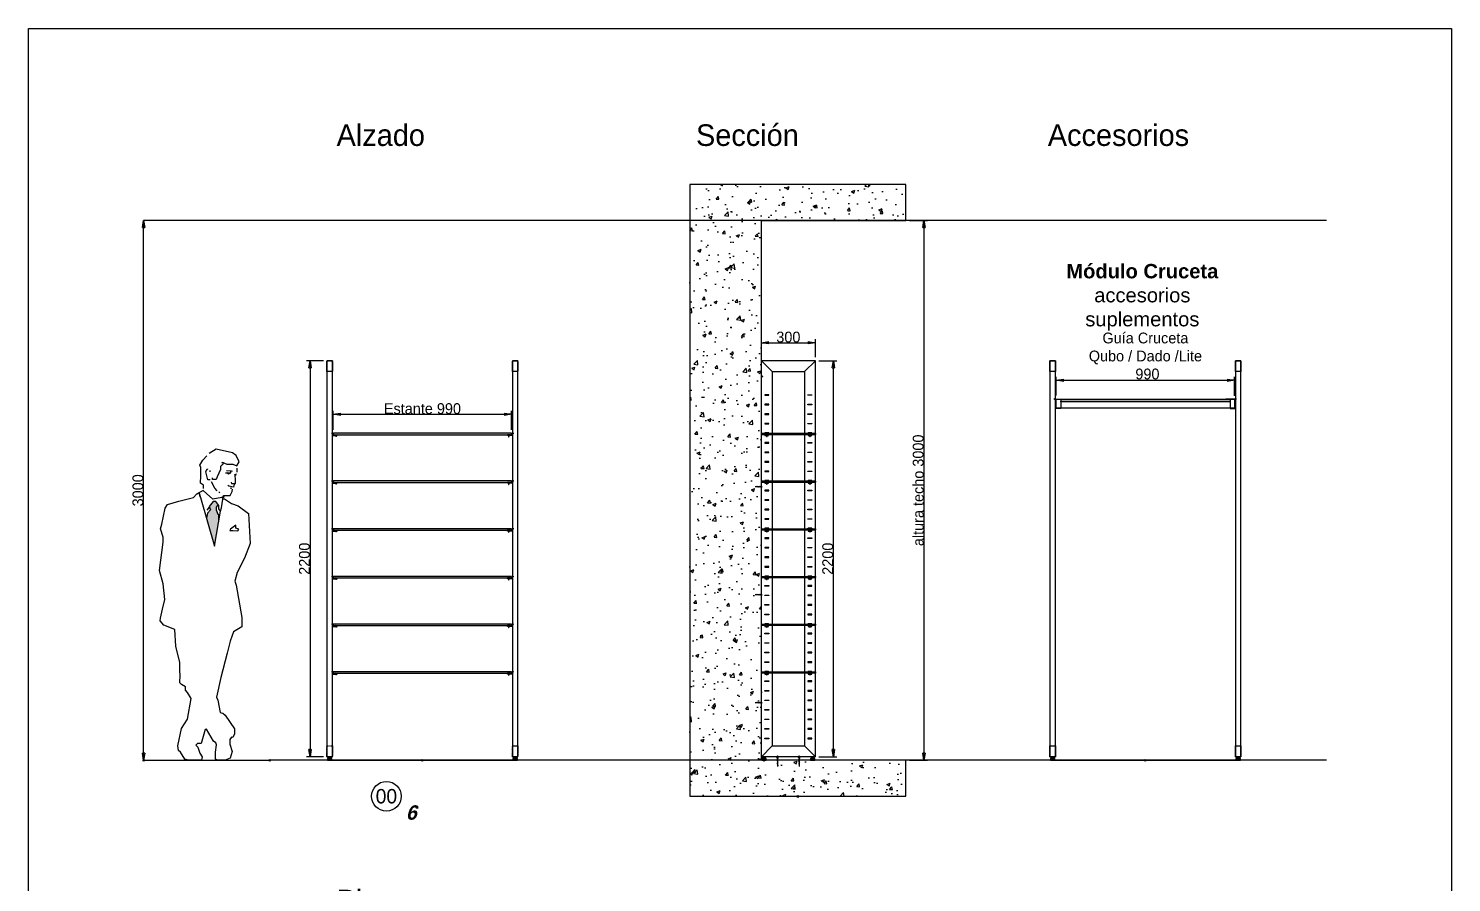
# Paper-space layout 'Jordi B.' of a CAD drawing. Header units: millimetres. Extents: x 23627 to 226976, y -18096 to 223844.
# Drawn here: x 131998 to 139901, y 148231 to 152977 of the extents above; entities that cross this region are included whole.
import ezdxf

# ---------------------------------------------------------------- set-up
doc = ezdxf.new("R2010")
doc.units = ezdxf.units.MM
doc.header["$PDMODE"] = 35
doc.header["$PDSIZE"] = 5
doc.linetypes.add('Discontinua JB', pattern=[0.75, 0.5, -0.25])
doc.layers.add('1001 concep color Blau Fosc', color=7, linetype='Continuous', true_color=0x003e84)
for name, color, linetype in [('Cotas bloques dinámicos PM espacio', 140, 'Continuous'), ('Escaire Unión Peça 2014', 7, 'Continuous'), ('Ferreteria JB', 7, 'Continuous'), ('Linea Capa Color 0000 JB', 7, 'Continuous'), ('Linea Capa Color 0008 Gris JB', 8, 'Continuous'), ('Linea Capa Color 0012 Vermell JB', 12, 'Continuous'), ('Linea Capa Color 0140 Blau Vidre JB', 140, 'Continuous'), ('Linea Capa Color 0202 Lila Parets JB', 202, 'Continuous'), ('Linea Capa Color 0252 Gris Parets JB', 252, 'Continuous'), ('Linea Capa Color 0253 Gris Clar JB', 253, 'Continuous'), ('Linea Capa Color 0255 Blanc JB', 255, 'Continuous')]:
    doc.layers.add(name, color=color, linetype=linetype)
doc.styles.add('Helvetica Light', font='HelveticaNeueLTCom-Th.ttf')
doc.styles.add('Jordi Ava', font='Avant Garde MEdium BT.ttf')
doc.styles.add('Jordi One Stroke', font='One Stronke Script LET Plain.ttf')
doc.styles.add('Stylus BT JB', font='stylu.ttf', dxfattribs={"oblique": 15})
doc.dimstyles.new('Jordi Ava 2015', dxfattribs={"dimtxt": 60, "dimasz": 40, "dimexe": 20, "dimexo": 20, "dimgap": 0.09, "dimtad": 1, "dimdec": 0, "dimzin": 0, "dimdsep": 46, "dimtxsty": 'Jordi Ava', "dimblk": 'CLOSED', "dimcen": 1.5, "dimclrd": 7, "dimclre": 7, "dimclrt": 256, "dimadec": 0, "dimazin": 0, "dimtfac": 0.05, "dimtdec": 0, "dimtofl": 0, "dimtmove": 0, "dimatfit": 3, "dimldrblk": 'CLOSED', "dimfxl": 90, "dimtolj": 1, "dimtzin": 0, "dimlwd": -1, "dimlwe": -1, "dimarcsym": 0})
doc.dimstyles.new('Jordi Ava Parets 2015', dxfattribs={"dimtxt": 60, "dimasz": 40, "dimexe": 20, "dimexo": 20, "dimgap": 0.09, "dimtad": 1, "dimdec": 0, "dimzin": 0, "dimdsep": 46, "dimtxsty": 'Jordi Ava', "dimblk": 'CLOSED', "dimcen": 1.5, "dimclrd": 7, "dimclre": 7, "dimclrt": 256, "dimadec": 0, "dimazin": 0, "dimtfac": 0.05, "dimtdec": 0, "dimtofl": 0, "dimtmove": 0, "dimatfit": 3, "dimldrblk": 'CLOSED', "dimfxl": 90, "dimtolj": 1, "dimtzin": 0, "dimlwd": -1, "dimlwe": -1, "dimarcsym": 0})

# ---------------------------------------------------------------- blocks, each defined once
blk = doc.blocks.new('_Closed')
at = {"color": 0, "linetype": 'ByBlock', "lineweight": -2}
for p, q in [((-1, 0.17), (0, 0)), ((-1, 0.17), (-1, -0.17)), ((0, 0), (-1, -0.17)), ((0, 0), (-1, 0))]:
    blk.add_line(p, q, dxfattribs=at)
blk = doc.blocks.new('*D1669')
at = {"layer": 'Defpoints', "color": 0, "ltscale": 10, "transparency": 16777216}
for p in [(82879.8, 104665.6), (82879.8, 104665.6), (82879.8, 101665.6)]:
    blk.add_point(p, dxfattribs=at)
at = {"layer": 'Linea Capa Color 0202 Lila Parets JB', "color": 7, "ltscale": 10, "transparency": 16777216}
blk.add_line((82879.8, 101705.6), (82879.8, 104625.6), dxfattribs=at)
at = {"layer": 'Linea Capa Color 0202 Lila Parets JB', "color": 7, "ltscale": 10, "transparency": 16777216, "xscale": 40, "yscale": 40, "zscale": 40}
for p, rotation in [((82879.8, 104665.6), 90), ((82879.8, 101665.6), 270)]:
    blk.add_blockref('_Closed', p, dxfattribs=dict(at, rotation=rotation))
at = {"layer": 'Linea Capa Color 0202 Lila Parets JB', "ltscale": 10, "transparency": 16777216, "insert": (82848.5, 103165.6), "char_height": 60, "attachment_point": 5, "rotation": 90, "style": 'Jordi Ava'}
blk.add_mtext('\\A1;3000', dxfattribs=at)
blk = doc.blocks.new('PM202307281029')
at = {"layer": 'Linea Capa Color 0008 Gris JB'}
h = blk.add_hatch(color=256, dxfattribs=at)
h.set_gradient(color1=(0, 127, 255), one_color=1, tint=1, name='INVCYLINDER')
h.paths.add_polyline_path([(349.2, 1345.3), (355.5, 1372.2), (371.4, 1391.2), (363.5, 1410.2), (385.6, 1438.7), (401.5, 1438.7), (413.7, 1421.3), (403.9, 1407), (403.9, 1391.2), (412.6, 1367.4), (418.1, 1360.8), (418.1, 1332.6), (394.4, 1190.3)])
at = {"layer": 'Linea Capa Color 0008 Gris JB', "linetype": 'Continuous'}
for p, q in [((309.6, 1484.7), (311.2, 1487.8)), ((315.9, 1459.3), (309.6, 1484.7)), ((385.6, 1438.7), (363.5, 1410.2)), ((401.5, 1438.7), (385.6, 1438.7)), ((418.1, 1415), (401.5, 1438.7)), ((355.5, 1372.2), (349.2, 1345.3)), ((371.4, 1391.2), (355.5, 1372.2)), ((363.5, 1410.2), (371.4, 1391.2)), ((418.1, 1397.5), (418.1, 1415)), ((426.8, 1384.9), (418.1, 1397.5))]:
    blk.add_line(p, q, dxfattribs=at)
for points in [[(332.6, 1510), (332.6, 1529), (316.7, 1540.1), (317.1, 1581.3), (317.1, 1627.2), (312.8, 1639.9), (328.6, 1666.8), (350.8, 1692.2)], [(445.8, 1652.6), (437.9, 1651), (436.3, 1657.3), (463.3, 1645.4), (496.5, 1645.4), (517.1, 1636.7), (531.4, 1658.9), (513.9, 1693.7), (493.4, 1708), (403.1, 1728.6), (363.5, 1704.8)], [(369.8, 1559.1), (357.1, 1559.1), (346, 1603.5), (352.4, 1619.3), (357.1, 1617.7)], [(369.8, 1603.5), (369.8, 1609.8)], [(441.1, 1649.4), (436.3, 1641.5), (427.6, 1632), (427.6, 1616.1), (409.4, 1574.9), (403.1, 1559.9), (382.5, 1559.9), (382.5, 1570.2)], [(455.3, 1597.1), (483.8, 1597.1), (485.4, 1606.6)], [(493.1, 1605.4), (487.6, 1606.5), (460.1, 1608.2)], [(479.1, 1595.5), (471.2, 1589.2), (461.7, 1597.1)], [(485.8, 1546.2), (487.4, 1537.5), (510.9, 1537.5), (510.8, 1560.7), (509.2, 1581.9)], [(512.4, 1590.8), (510.8, 1582.9), (506, 1587.6), (515.5, 1590.8)], [(519.5, 1600.3), (519.5, 1624)], [(407.8, 1497.3), (395.1, 1511.6), (377.7, 1546.4)], [(439.5, 1456.1), (444.2, 1470.4), (480.7, 1470.4), (491.8, 1492.6), (493.6, 1505.7)], [(503.3, 1535.1), (499.2, 1517.9), (473.1, 1523.2), (467.1, 1527.1)], [(490.2, 1510), (480.7, 1511.6)], [(434.7, 1460.9), (384.1, 1451.4), (349.2, 1481.5), (330.2, 1498.9), (293.8, 1478.3)], [(423.7, 1486.2), (417.3, 1489.4)], [(439.3, 1451), (439.5, 1453), (436.3, 1464.1), (442.1, 1464.1)], [(445.8, 1470.4), (444.2, 1456.1), (441.1, 1457.7)], [(365, 1407), (350.8, 1389.6)], [(413.7, 1421.3), (403.9, 1407), (403.9, 1391.2), (412.6, 1367.4), (420.5, 1357.9), (422.1, 1357.9)], [(418.1, 1332.6), (418.1, 1360.8)], [(426.8, 1384.9), (433.2, 1402.3)]]:
    blk.add_lwpolyline(points, dxfattribs=at)
at = {"layer": 'Linea Capa Color 0008 Gris JB'}
for points in [[(92.6, 775), (94.3, 789), (105.3, 840), (117.9, 893.8), (108.4, 980.9), (87.8, 1053.8), (108.4, 1212.2), (108.4, 1239.1), (94.2, 1286.7), (102.1, 1312), (119.5, 1400.7), (133.8, 1421.3), (195.6, 1440.3), (277.9, 1460.9), (293.8, 1478.3), (311.4, 1488.3), (309.6, 1484.7), (315.9, 1459.3), (394.4, 1190.3), (426.8, 1384.9), (433.2, 1402.3), (439.3, 1451), (449, 1453), (488.6, 1426), (525, 1413.4), (583.6, 1370.6), (591.6, 1204.3), (559.9, 1123.5), (520.3, 1044.3), (506, 995.2), (513.9, 973), (544.8, 794), (544.8, 742.1), (499.7, 713.2), (480.7, 661), (464.8, 596), (428.4, 459.8), (404.6, 350.5), (412.6, 334.7), (425.2, 265), (439.5, 261.8), (452.2, 250.7), (505.2, 174.7), (505.2, 147.8), (496.5, 127.2), (488.6, 128.7), (479.9, 116.1), (479.9, 89.1), (491.8, 49.5), (480.7, 11.5), (453.8, 0), (428.4, 0), (407.7, 0), (399.1, 6.8), (399.9, 44.8), (404.6, 86), (401.5, 97.1), (388.8, 106.6), (349.2, 173.1), (342.9, 171.5), (319.1, 93.1), (300.1, 93.1), (290.6, 84.4), (301.7, 73.3), (312.8, 40), (325.4, 20), (321.5, 0), (293.8, 0), (249.4, 0), (228.8, 6.8), (205.1, 44.8), (194, 54.3), (190.8, 79.6), (211.4, 176.3), (244.7, 228.5), (263.7, 342.6), (244.7, 375.8), (232.8, 390.1), (232.8, 407.5), (211.4, 421.8), (201.9, 431.3), (203.5, 475.6), (201.1, 494.6), (201.1, 543.8), (179.7, 634), (173.4, 727.5), (113.2, 751.3)], [(479.1, 1276.4), (494.9, 1276.4), (523.4, 1275.6), (528.2, 1285.1), (513.2, 1290.1), (513.2, 1305.7), (482.3, 1285.1)]]:
    blk.add_lwpolyline(points, close=True, dxfattribs=at)
at = {"layer": 'Linea Capa Color 0202 Lila Parets JB', "ltscale": 10}
blk.add_line((0, 0), (700, 0), dxfattribs=at)
for p in [(0, 0), (700, 0)]:
    blk.add_point(p, dxfattribs=at)
blk = doc.blocks.new('*D1422')
at = {"layer": 'Cotas bloques dinámicos PM espacio', "color": 7, "ltscale": 10, "transparency": 16777216}
for p, q in [((-35, 2220), (-128.8, 2220)), ((-108.8, 2180), (-108.8, 60)), ((-35, 20), (-128.8, 20))]:
    blk.add_line(p, q, dxfattribs=at)
at = {"layer": 'Defpoints', "color": 0, "ltscale": 10, "transparency": 16777216}
for p in [(-15, 2220), (-108.8, 20), (-15, 20)]:
    blk.add_point(p, dxfattribs=at)
at = {"layer": 'Cotas bloques dinámicos PM espacio', "color": 7, "ltscale": 10, "transparency": 16777216, "xscale": 40, "yscale": 40, "zscale": 40}
for p, rotation in [((-108.8, 2220), 90), ((-108.8, 20), 270)]:
    blk.add_blockref('_Closed', p, dxfattribs=dict(at, rotation=rotation))
at = {"layer": 'Cotas bloques dinámicos PM espacio', "ltscale": 10, "transparency": 16777216, "insert": (-140.1, 1120), "char_height": 60, "attachment_point": 5, "rotation": 90, "style": 'Jordi Ava'}
blk.add_mtext('\\A1;2200', dxfattribs=at)
blk = doc.blocks.new('*D1421')
at = {"layer": 'Cotas bloques dinámicos PM espacio', "color": 7, "ltscale": 10, "transparency": 16777216}
for p, q in [((20, 1836), (20, 1942.5)), ((60, 1922.5), (970, 1922.5)), ((1010, 1836), (1010, 1942.5))]:
    blk.add_line(p, q, dxfattribs=at)
at = {"layer": 'Defpoints', "color": 0, "ltscale": 10, "transparency": 16777216}
for p in [(1010, 1922.5), (20, 1816), (1010, 1816)]:
    blk.add_point(p, dxfattribs=at)
at = {"layer": 'Cotas bloques dinámicos PM espacio', "color": 7, "ltscale": 10, "transparency": 16777216, "xscale": 40, "yscale": 40, "zscale": 40, "rotation": 180}
blk.add_blockref('_Closed', (20, 1922.5), dxfattribs=at)
at = {"layer": 'Cotas bloques dinámicos PM espacio', "color": 7, "ltscale": 10, "transparency": 16777216, "xscale": 40, "yscale": 40, "zscale": 40}
blk.add_blockref('_Closed', (1010, 1922.5), dxfattribs=at)
at = {"layer": 'Cotas bloques dinámicos PM espacio', "ltscale": 10, "transparency": 16777216, "insert": (515, 1953.8), "char_height": 60, "attachment_point": 5, "style": 'Jordi Ava'}
blk.add_mtext('\\A1;Estante 990', dxfattribs=at)
blk = doc.blocks.new('*D1143')
at = {"layer": 'Cotas bloques dinámicos PM espacio', "color": 7, "ltscale": 10, "transparency": 16777216}
for p, q in [((320, 2220), (420, 2220)), ((400, 60), (400, 2180)), ((320, 20), (420, 20))]:
    blk.add_line(p, q, dxfattribs=at)
at = {"layer": 'Defpoints', "color": 0, "ltscale": 10, "transparency": 16777216}
for p in [(300, 2220), (400, 2220), (300, 20)]:
    blk.add_point(p, dxfattribs=at)
at = {"layer": 'Cotas bloques dinámicos PM espacio', "color": 7, "ltscale": 10, "transparency": 16777216, "xscale": 40, "yscale": 40, "zscale": 40}
for p, rotation in [((400, 2220), 90), ((400, 20), 270)]:
    blk.add_blockref('_Closed', p, dxfattribs=dict(at, rotation=rotation))
at = {"layer": 'Cotas bloques dinámicos PM espacio', "ltscale": 10, "transparency": 16777216, "insert": (368.8, 1120), "char_height": 60, "attachment_point": 5, "rotation": 90, "style": 'Jordi Ava'}
blk.add_mtext('\\A1;2200', dxfattribs=at)
blk = doc.blocks.new('*D1144')
at = {"layer": 'Cotas bloques dinámicos PM espacio', "color": 7, "ltscale": 10, "transparency": 16777216}
for p, q in [((0, 2240), (0, 2340)), ((40, 2320), (260, 2320)), ((300, 2240), (300, 2340))]:
    blk.add_line(p, q, dxfattribs=at)
at = {"layer": 'Defpoints', "color": 0, "ltscale": 10, "transparency": 16777216}
for p in [(300, 2320), (0, 2220), (300, 2220)]:
    blk.add_point(p, dxfattribs=at)
at = {"layer": 'Cotas bloques dinámicos PM espacio', "color": 7, "ltscale": 10, "transparency": 16777216, "xscale": 40, "yscale": 40, "zscale": 40, "rotation": 180}
blk.add_blockref('_Closed', (0, 2320), dxfattribs=at)
at = {"layer": 'Cotas bloques dinámicos PM espacio', "color": 7, "ltscale": 10, "transparency": 16777216, "xscale": 40, "yscale": 40, "zscale": 40}
blk.add_blockref('_Closed', (300, 2320), dxfattribs=at)
at = {"layer": 'Cotas bloques dinámicos PM espacio', "ltscale": 10, "transparency": 16777216, "insert": (150, 2351.3), "char_height": 60, "attachment_point": 5, "style": 'Jordi Ava'}
blk.add_mtext('\\A1;300', dxfattribs=at)
blk = doc.blocks.new('PM202307281056')
at = {"layer": 'Linea Capa Color 0140 Blau Vidre JB', "ltscale": 10}
blk.add_lwpolyline([(4.9, 3), (-4.9, 3), (-4.9, 0), (-2.2, 0), (-2.2, -3.3, 1.39975), (2.3, -3.3), (2.3, 0), (4.9, 0)], format="xyb", close=True, dxfattribs=at)
blk.add_arc((0, 5.5), 5.5, 207.04632, 332.95368, dxfattribs=at)
blk = doc.blocks.new('PM202306061353')
at = {"layer": 'Linea Capa Color 0000 JB', "ltscale": 10}
h = blk.add_hatch(color=256, dxfattribs=at)
h.set_gradient(color1=(255, 255, 255), tint=1)
edge = h.paths.add_edge_path()
edge.add_spline(control_points=[(-60, 0), (-62, 1), (-66, 6), (-72, 2), (-76, 0), (-76, 0)], knot_values=[100.098001, 100.098001, 100.098001, 100.098001, 105.422734, 115.863041, 117.141879, 117.141879, 117.141879, 117.141879], degree=3, periodic=0)
edge.add_line((-76, 0), (-60, 0))
edge = h.paths.add_edge_path()
edge.add_spline(control_points=[(-95, 0), (-89, -1), (-82, -2), (-76, 0)], knot_values=[117.141879, 117.141879, 117.141879, 117.141879, 135.869217, 135.869217, 135.869217, 135.869217], degree=3, periodic=0)
edge.add_line((-76, 0), (-95, 0))
edge = h.paths.add_edge_path()
edge.add_spline(control_points=[(-40, 0), (-42, 3), (-45, 8), (-49, 3), (-51, 0)], knot_values=[72.337534, 72.337534, 72.337534, 72.337534, 79.762555, 87.745666, 87.745666, 87.745666, 87.745666], degree=3, periodic=0)
edge.add_line((-51, 0), (-40, 0))
edge = h.paths.add_edge_path()
edge.add_spline(control_points=[(-60, 0), (-59, -2), (-55, -5), (-52, -2), (-51, 0)], knot_values=[87.745666, 87.745666, 87.745666, 87.745666, 94.627488, 100.098001, 100.098001, 100.098001, 100.098001], degree=3, periodic=0)
edge.add_line((-51, 0), (-60, 0))
edge = h.paths.add_edge_path()
edge.add_spline(control_points=[(-40, 0), (-38, -3), (-35, -8), (-32, -3), (-30, 0)], knot_values=[57.422169, 57.422169, 57.422169, 57.422169, 64.863217, 72.337534, 72.337534, 72.337534, 72.337534], degree=3, periodic=0)
edge.add_line((-30, 0), (-40, 0))
edge = h.paths.add_edge_path()
edge.add_spline(control_points=[(-20, 0), (-22, 4), (-25, 11), (-29, 3), (-30, 0)], knot_values=[39.293969, 39.293969, 39.293969, 39.293969, 48.495266, 57.422169, 57.422169, 57.422169, 57.422169], degree=3, periodic=0)
edge.add_line((-30, 0), (-20, 0))
edge = h.paths.add_edge_path()
edge.add_spline(control_points=[(-20, 0), (-18, -4), (-15, -11), (-12, -4), (-10, 0)], knot_values=[21.183209, 21.183209, 21.183209, 21.183209, 30.009668, 39.293969, 39.293969, 39.293969, 39.293969], degree=3, periodic=0)
edge.add_line((-10, 0), (-20, 0))
edge = h.paths.add_edge_path()
edge.add_spline(control_points=[(0, 0), (-2, 5), (-5, 14), (-8, 4), (-10, 0)], knot_values=[0, 0, 0, 0, 10.744427, 21.183209, 21.183209, 21.183209, 21.183209], degree=3, periodic=0)
edge.add_line((-10, 0), (0, 0))
h.paths.add_polyline_path([(0, 10), (0, -10, 0.414214)])
for p, q in [((0, 0), (-95, 0)), ((0, 0), (0, 10)), ((0, 10), (0, -10)), ((0, -10), (0, 0))]:
    blk.add_line(p, q, dxfattribs=at)
blk.add_arc((-10, 0), 14.1, 315, 45, dxfattribs=at)
blk.add_spline([(0, 0), (-5, 9), (-15, -8), (-25, 7), (-35, -6), (-45, 5), (-55, -4), (-65, 3), (-75, 0), (-95, 0)], degree=3, dxfattribs=at)
blk = doc.blocks.new('*D1142')
at = {"layer": 'Cotas bloques dinámicos PM espacio', "color": 7, "ltscale": 10, "transparency": 16777216}
for p, q in [((822.7, 3000), (922.7, 3000)), ((902.7, 2960), (902.7, 40)), ((822.7, 0), (922.7, 0))]:
    blk.add_line(p, q, dxfattribs=at)
at = {"layer": 'Defpoints', "color": 0, "ltscale": 10, "transparency": 16777216}
for p in [(802.7, 3000), (802.7, 0), (902.7, 0)]:
    blk.add_point(p, dxfattribs=at)
at = {"layer": 'Cotas bloques dinámicos PM espacio', "color": 7, "ltscale": 10, "transparency": 16777216, "xscale": 40, "yscale": 40, "zscale": 40}
for p, rotation in [((902.7, 3000), 90), ((902.7, 0), 270)]:
    blk.add_blockref('_Closed', p, dxfattribs=dict(at, rotation=rotation))
at = {"layer": 'Cotas bloques dinámicos PM espacio', "ltscale": 10, "transparency": 16777216, "insert": (871.4, 1500), "char_height": 60, "attachment_point": 5, "rotation": 90, "style": 'Jordi Ava'}
blk.add_mtext('\\A1;altura techo 3000', dxfattribs=at)
blk = doc.blocks.new('PM202308091507')
at = {"layer": 'Linea Capa Color 0202 Lila Parets JB', "ltscale": 50}
blk.add_line((-515, 0), (515, 0), dxfattribs=at)
at = {"layer": 'Linea Capa Color 0253 Gris Clar JB', "ltscale": 50}
for p, q in [((-515, 10), (-515, 15)), ((515, 10), (515, 15))]:
    blk.add_line(p, q, dxfattribs=at)
for points in [[(-500, 2160), (-530, 2160), (-530, 2220), (-500, 2220)], [(-530, 20), (-500, 20), (-500, 2220), (-530, 2220)], [(530, 2160), (500, 2160), (500, 2220), (530, 2220)], [(500, 20), (530, 20), (530, 2220), (500, 2220)], [(-500, 20), (-530, 20), (-530, 80), (-500, 80)], [(530, 20), (500, 20), (500, 80), (530, 80)], [(-527.5, 0), (-502.5, 0), (-502.5, 10), (-527.5, 10)], [(-523.5, 10), (-506.5, 10), (-506.5, 15), (-523.5, 15)], [(-520, 15), (-510, 15), (-510, 20), (-520, 20)], [(502.5, 0), (527.5, 0), (527.5, 10), (502.5, 10)], [(506.5, 10), (523.5, 10), (523.5, 15), (506.5, 15)], [(510, 15), (520, 15), (520, 20), (510, 20)]]:
    blk.add_lwpolyline(points, close=True, dxfattribs=at)
at = {"layer": '1001 concep color Blau Fosc', "insert": (-17, 2572.5), "char_height": 80, "width": 990, "attachment_point": 5, "style": 'Helvetica Light'}
blk.add_mtext('{\\fHelveticaNeueLT Com 35 Th|b1|i0|c0|p34;Módulo Cruceta}\\Paccesorios suplementos', dxfattribs=at)
blk = doc.blocks.new('*D1333')
at = {"layer": 'Cotas bloques dinámicos PM espacio', "color": 7, "ltscale": 10, "transparency": 16777216}
for p, q in [((5, 72), (5, 176.5)), ((995, 70), (995, 176.5)), ((45, 156.5), (955, 156.5))]:
    blk.add_line(p, q, dxfattribs=at)
at = {"layer": 'Defpoints', "color": 0, "ltscale": 10, "transparency": 16777216}
for p in [(995, 156.5), (5, 52), (995, 50)]:
    blk.add_point(p, dxfattribs=at)
at = {"layer": 'Cotas bloques dinámicos PM espacio', "color": 7, "ltscale": 10, "transparency": 16777216, "xscale": 40, "yscale": 40, "zscale": 40, "rotation": 180}
blk.add_blockref('_Closed', (5, 156.5), dxfattribs=at)
at = {"layer": 'Cotas bloques dinámicos PM espacio', "color": 7, "ltscale": 10, "transparency": 16777216, "xscale": 40, "yscale": 40, "zscale": 40}
blk.add_blockref('_Closed', (995, 156.5), dxfattribs=at)
at = {"layer": 'Cotas bloques dinámicos PM espacio', "ltscale": 10, "transparency": 16777216, "insert": (500, 291.2), "char_height": 60, "attachment_point": 5, "style": 'Jordi Ava'}
blk.add_mtext('\\A1;Guía Cruceta\\PQubo / Dado /Lite\\P 990', dxfattribs=at)
blk = doc.blocks.new('PM202309291349')
at = {"layer": 'Linea Capa Color 0012 Vermell JB', "ltscale": 50}
for p in [(2187.8, -4066.4), (6202.8, -4066.4), (4272.8, -4266.4), (2187.8, -5066.4)]:
    blk.add_point(p, dxfattribs=at)
at = {"layer": 'Linea Capa Color 0202 Lila Parets JB', "ltscale": 10}
for p, q in [((7207.8, -1066.4), (639.3, -1066.4)), ((7207.8, -4066.4), (1339.3, -4066.4)), ((7207.8, -5066.4), (639.3, -5066.4))]:
    blk.add_line(p, q, dxfattribs=at)
blk.add_lwpolyline([(0, 0), (7902.9, 0), (7902.9, -7171.6), (0, -7171.6)], close=True, dxfattribs=at)
at = {"ltscale": 10}
blk.add_blockref('PM202307281029', (639.3, -4066.4), dxfattribs=at)
at = {"layer": '1001 concep color Blau Fosc', "ltscale": 10, "char_height": 120, "width": 2264.786, "attachment_point": 1, "style": 'Jordi Ava'}
for s, insert in [('Alzado', (1711.2, -532.9)), ('Sección', (3707.1, -532.9)), ('Accesorios', (5660.9, -532.9)), ('Planta', (1711.2, -4785.9))]:
    blk.add_mtext(s, dxfattribs=dict(at, insert=insert))
at = {"layer": 'Linea Capa Color 0202 Lila Parets JB', "ltscale": 10}
dim = blk.add_linear_dim(base=(639.3, -1066.4), p1=(639.3, -4066.4), p2=(639.3, -1066.4), angle=90, dimstyle='Jordi Ava Parets 2015', dxfattribs=at)
dim.commit()
dim.dimension.update_dxf_attribs({"geometry": '*D1669', "text_midpoint": (608, -2566.4), "insert": (-82240.5, -105732)})
blk = doc.blocks.new('*U1420')
at = {"layer": 'Linea Capa Color 0140 Blau Vidre JB', "ltscale": 10}
h = blk.add_hatch(color=256, dxfattribs=at)
h.dxf.hatch_style = 1
h.set_gradient(color1=(0, 191, 255), one_color=1, tint=1, name='SPHERICAL')
h.paths.add_polyline_path([(21, 1809), (1009, 1809), (1010, 1810), (1010, 1816), (1009, 1817), (21, 1817), (20, 1816), (20, 1810)])
h = blk.add_hatch(color=256, dxfattribs=at)
h.dxf.hatch_style = 1
h.set_gradient(color1=(0, 191, 255), one_color=1, tint=1, name='SPHERICAL')
h.paths.add_polyline_path([(21, 1544), (1009, 1544), (1010, 1545), (1010, 1551), (1009, 1552), (21, 1552), (20, 1551), (20, 1545)])
h = blk.add_hatch(color=256, dxfattribs=at)
h.dxf.hatch_style = 1
h.set_gradient(color1=(0, 191, 255), one_color=1, tint=1, name='SPHERICAL')
h.paths.add_polyline_path([(21, 1279), (1009, 1279), (1010, 1280), (1010, 1286), (1009, 1287), (21, 1287), (20, 1286), (20, 1280)])
h = blk.add_hatch(color=256, dxfattribs=at)
h.dxf.hatch_style = 1
h.set_gradient(color1=(0, 191, 255), one_color=1, tint=1, name='SPHERICAL')
h.paths.add_polyline_path([(21, 1014), (1009, 1014), (1010, 1015), (1010, 1021), (1009, 1022), (21, 1022), (20, 1021), (20, 1015)])
h = blk.add_hatch(color=256, dxfattribs=at)
h.dxf.hatch_style = 1
h.set_gradient(color1=(0, 191, 255), one_color=1, tint=1, name='SPHERICAL')
h.paths.add_polyline_path([(21, 749), (1009, 749), (1010, 750), (1010, 756), (1009, 757), (21, 757), (20, 756), (20, 750)])
h = blk.add_hatch(color=256, dxfattribs=at)
h.dxf.hatch_style = 1
h.set_gradient(color1=(0, 191, 255), one_color=1, tint=1, name='SPHERICAL')
h.paths.add_polyline_path([(21, 484.3), (1009, 484.3), (1010, 485.3), (1010, 491.3), (1009, 492.3), (21, 492.3), (20, 491.3), (20, 485.3)])
at = {"layer": 'Cotas bloques dinámicos PM espacio', "ltscale": 10}
blk.add_circle((315, -200), 82.4, dxfattribs=at)
at = {"layer": 'Linea Capa Color 0000 JB', "ltscale": 50}
for p, q in [((0, 10), (0, 15)), ((1030, 10), (1030, 15))]:
    blk.add_line(p, q, dxfattribs=at)
at = {"layer": 'Linea Capa Color 0000 JB', "linetype": 'Discontinua JB', "ltscale": 10}
for points in [[(15, 2160), (-15, 2160), (-15, 2220), (15, 2220)], [(1045, 2160), (1015, 2160), (1015, 2220), (1045, 2220)], [(15, 20), (-15, 20), (-15, 80), (15, 80)], [(1045, 20), (1015, 20), (1015, 80), (1045, 80)]]:
    blk.add_lwpolyline(points, close=True, dxfattribs=at)
at = {"layer": 'Linea Capa Color 0000 JB', "ltscale": 10}
for points in [[(-15, 20), (15, 20), (15, 2220), (-15, 2220)], [(1015, 20), (1045, 20), (1045, 2220), (1015, 2220)], [(42, 1806), (17, 1806), (17, 1816), (13, 1816), (13, 1819), (11, 1819), (11, 1814), (15, 1814), (15, 1804), (42, 1804)], [(988, 1806), (1013, 1806), (1013, 1816), (1017, 1816), (1017, 1819), (1019, 1819), (1019, 1814), (1015, 1814), (1015, 1804), (988, 1804)], [(42, 1541), (17, 1541), (17, 1551), (13, 1551), (13, 1554), (11, 1554), (11, 1549), (15, 1549), (15, 1539), (42, 1539)], [(988, 1541), (1013, 1541), (1013, 1551), (1017, 1551), (1017, 1554), (1019, 1554), (1019, 1549), (1015, 1549), (1015, 1539), (988, 1539)], [(42, 1276), (17, 1276), (17, 1286), (13, 1286), (13, 1289), (11, 1289), (11, 1284), (15, 1284), (15, 1274), (42, 1274)], [(988, 1276), (1013, 1276), (1013, 1286), (1017, 1286), (1017, 1289), (1019, 1289), (1019, 1284), (1015, 1284), (1015, 1274), (988, 1274)], [(42, 1011), (17, 1011), (17, 1021), (13, 1021), (13, 1024), (11, 1024), (11, 1019), (15, 1019), (15, 1009), (42, 1009)], [(988, 1011), (1013, 1011), (1013, 1021), (1017, 1021), (1017, 1024), (1019, 1024), (1019, 1019), (1015, 1019), (1015, 1009), (988, 1009)], [(42, 746), (17, 746), (17, 756), (13, 756), (13, 759), (11, 759), (11, 754), (15, 754), (15, 744), (42, 744)], [(988, 746), (1013, 746), (1013, 756), (1017, 756), (1017, 759), (1019, 759), (1019, 754), (1015, 754), (1015, 744), (988, 744)], [(42, 481.3), (17, 481.3), (17, 491.3), (13, 491.3), (13, 494.3), (11, 494.3), (11, 489.3), (15, 489.3), (15, 479.3), (42, 479.3)], [(988, 481.3), (1013, 481.3), (1013, 491.3), (1017, 491.3), (1017, 494.3), (1019, 494.3), (1019, 489.3), (1015, 489.3), (1015, 479.3), (988, 479.3)]]:
    blk.add_lwpolyline(points, close=True, dxfattribs=at)
at = {"layer": 'Linea Capa Color 0000 JB', "ltscale": 50}
for points in [[(-12.5, 0), (12.5, 0), (12.5, 10), (-12.5, 10)], [(-8.5, 10), (8.5, 10), (8.5, 15), (-8.5, 15)], [(-5, 15), (5, 15), (5, 20), (-5, 20)], [(1017.5, 0), (1042.5, 0), (1042.5, 10), (1017.5, 10)], [(1021.5, 10), (1038.5, 10), (1038.5, 15), (1021.5, 15)], [(1025, 15), (1035, 15), (1035, 20), (1025, 20)]]:
    blk.add_lwpolyline(points, close=True, dxfattribs=at)
at = {"layer": 'Linea Capa Color 0140 Blau Vidre JB', "ltscale": 10}
for points in [[(21, 1809), (1009, 1809), (1010, 1810), (1010, 1816), (1009, 1817), (21, 1817), (20, 1816), (20, 1810)], [(28.5, 1809), (43.5, 1809), (38.8, 1806), (38, 1806), (38, 1802), (36.5, 1798), (35.5, 1798), (34, 1802), (34, 1806), (33.3, 1806)], [(1001.6, 1809), (986.6, 1809), (991.3, 1806), (992.1, 1806), (992.1, 1802), (993.6, 1798), (994.6, 1798), (996.1, 1802), (996.1, 1806), (996.8, 1806)], [(21, 1544), (1009, 1544), (1010, 1545), (1010, 1551), (1009, 1552), (21, 1552), (20, 1551), (20, 1545)], [(28.5, 1544), (43.5, 1544), (38.8, 1541), (38, 1541), (38, 1537), (36.5, 1533), (35.5, 1533), (34, 1537), (34, 1541), (33.3, 1541)], [(1001.6, 1544), (986.6, 1544), (991.3, 1541), (992.1, 1541), (992.1, 1537), (993.6, 1533), (994.6, 1533), (996.1, 1537), (996.1, 1541), (996.8, 1541)], [(21, 1279), (1009, 1279), (1010, 1280), (1010, 1286), (1009, 1287), (21, 1287), (20, 1286), (20, 1280)], [(28.5, 1279), (43.5, 1279), (38.8, 1276), (38, 1276), (38, 1272), (36.5, 1268), (35.5, 1268), (34, 1272), (34, 1276), (33.3, 1276)], [(1001.6, 1279), (986.6, 1279), (991.3, 1276), (992.1, 1276), (992.1, 1272), (993.6, 1268), (994.6, 1268), (996.1, 1272), (996.1, 1276), (996.8, 1276)], [(21, 1014), (1009, 1014), (1010, 1015), (1010, 1021), (1009, 1022), (21, 1022), (20, 1021), (20, 1015)], [(28.5, 1014), (43.5, 1014), (38.8, 1011), (38, 1011), (38, 1007), (36.5, 1003), (35.5, 1003), (34, 1007), (34, 1011), (33.3, 1011)], [(1001.6, 1014), (986.6, 1014), (991.3, 1011), (992.1, 1011), (992.1, 1007), (993.6, 1003), (994.6, 1003), (996.1, 1007), (996.1, 1011), (996.8, 1011)], [(21, 749), (1009, 749), (1010, 750), (1010, 756), (1009, 757), (21, 757), (20, 756), (20, 750)], [(28.5, 749), (43.5, 749), (38.8, 746), (38, 746), (38, 742), (36.5, 738), (35.5, 738), (34, 742), (34, 746), (33.3, 746)], [(1001.6, 749), (986.6, 749), (991.3, 746), (992.1, 746), (992.1, 742), (993.6, 738), (994.6, 738), (996.1, 742), (996.1, 746), (996.8, 746)], [(21, 484.3), (1009, 484.3), (1010, 485.3), (1010, 491.3), (1009, 492.3), (21, 492.3), (20, 491.3), (20, 485.3)], [(28.5, 484.3), (43.5, 484.3), (38.8, 481.3), (38, 481.3), (38, 477.3), (36.5, 473.3), (35.5, 473.3), (34, 477.3), (34, 481.3), (33.3, 481.3)], [(1001.6, 484.3), (986.6, 484.3), (991.3, 481.3), (992.1, 481.3), (992.1, 477.3), (993.6, 473.3), (994.6, 473.3), (996.1, 477.3), (996.1, 481.3), (996.8, 481.3)]]:
    blk.add_lwpolyline(points, close=True, dxfattribs=at)
at = {"layer": 'Linea Capa Color 0202 Lila Parets JB', "ltscale": 50}
blk.add_line((0, 0), (1030, 0), dxfattribs=at)
at = {"layer": 'Cotas bloques dinámicos PM espacio', "ltscale": 10, "insert": (423.1, -250), "char_height": 80, "width": 102.993, "attachment_point": 1, "style": 'Stylus BT JB'}
blk.add_mtext('{\\fStylus BT|b1|i0|c0|p34;\\C140;6}', dxfattribs=at)
at = {"layer": 'Cotas bloques dinámicos PM espacio', "ltscale": 10}
dim = blk.add_linear_dim(base=(-108.8, 20), p1=(-15, 2220), p2=(-15, 20), angle=90, dimstyle='Jordi Ava 2015', dxfattribs=at)
dim.commit()
dim.dimension.update_dxf_attribs({"geometry": '*D1422', "text_midpoint": (-140.1, 1120)})
dim = blk.add_linear_dim(base=(1010, 1922.5), p1=(20, 1816), p2=(1010, 1816), text='Estante <>', dimstyle='Jordi Ava 2015', dxfattribs=at)
dim.commit()
dim.dimension.update_dxf_attribs({"geometry": '*D1421', "text_midpoint": (515, 1953.8)})
blk = doc.blocks.new('PM202310051123')
at = {"layer": 'Linea Capa Color 0000 JB'}
blk.add_blockref('*U1420', (0, 0), dxfattribs=at)
blk = doc.blocks.new('*U2473')
at = {"layer": 'Linea Capa Color 0000 JB'}
blk.add_blockref('PM202310051123', (0, 0), dxfattribs=at)
blk = doc.blocks.new('*U1141')
at = {"layer": 'Linea Capa Color 0000 JB', "ltscale": 50}
h = blk.add_hatch(color=256, dxfattribs=at)
h.dxf.hatch_style = 1
h.set_gradient(color1=(0, 191, 255), one_color=1, tint=1, name='SPHERICAL')
h.paths.add_polyline_path([(1, 1809), (0, 1810), (0, 1816), (1, 1817), (299, 1817), (300, 1816), (300, 1810), (299, 1809)])
h = blk.add_hatch(color=256, dxfattribs=at)
h.dxf.hatch_style = 1
h.set_gradient(color1=(0, 191, 255), one_color=1, tint=1, name='SPHERICAL')
h.paths.add_polyline_path([(1, 1544), (0, 1545), (0, 1551), (1, 1552), (299, 1552), (300, 1551), (300, 1545), (299, 1544)])
h = blk.add_hatch(color=256, dxfattribs=at)
h.dxf.hatch_style = 1
h.set_gradient(color1=(0, 191, 255), one_color=1, tint=1, name='SPHERICAL')
h.paths.add_polyline_path([(1, 1279), (0, 1280), (0, 1286), (1, 1287), (299, 1287), (300, 1286), (300, 1280), (299, 1279)])
h = blk.add_hatch(color=256, dxfattribs=at)
h.dxf.hatch_style = 1
h.set_gradient(color1=(0, 191, 255), one_color=1, tint=1, name='SPHERICAL')
h.paths.add_polyline_path([(1, 1014), (0, 1015), (0, 1021), (1, 1022), (299, 1022), (300, 1021), (300, 1015), (299, 1014)])
h = blk.add_hatch(color=256, dxfattribs=at)
h.dxf.hatch_style = 1
h.set_gradient(color1=(0, 191, 255), one_color=1, tint=1, name='SPHERICAL')
h.paths.add_polyline_path([(1, 749), (0, 750), (0, 756), (1, 757), (299, 757), (300, 756), (300, 750), (299, 749)])
h = blk.add_hatch(color=256, dxfattribs=at)
h.dxf.hatch_style = 1
h.set_gradient(color1=(0, 191, 255), one_color=1, tint=1, name='SPHERICAL')
h.paths.add_polyline_path([(1, 484), (0, 485), (0, 491), (1, 492), (299, 492), (300, 491), (300, 485), (299, 484)])
at = {"layer": 'Linea Capa Color 0252 Gris Parets JB', "ltscale": 10}
h = blk.add_hatch(dxfattribs=at)
h.set_pattern_fill('AR-CONC', color=256, style=0)
h.set_pattern_definition([(50, (-129811.65, -106504.04), (182.18467, -15.93909), [19.05, -209.55]), (355, (-129811.65, -106504.04), (-35.24342, 191.05685), [15.24, -167.64058]), (100.45144, (-129796.47, -106505.37), (146.94125, 175.11775), [16.19, -178.09024]), (46.1842, (-129811.65, -106453.24), (271.07904, -42.04233), [28.575, -314.325]), (96.63556, (-129789.06, -106456.74), (237.40413, 247.42612), [24.28502, -267.1356]), (351.18415, (-129811.65, -106453.24), (237.40413, 247.42612), [22.85997, -251.45973]), (21, (-129786.25, -106465.94), (151.61439, -102.2652), [19.05, -209.55]), (326, (-129786.25, -106465.94), (61.80203, 184.18797), [15.24, -167.64]), (71.45144, (-129773.62, -106474.46), (213.41642, 81.92277), [16.19, -178.08994]), (37.5, (-129811.654, -106504.04), (3.088603, 84.55504), [0, -165.608, 0, -170.18, 0, -168.275]), (7.5, (-129811.65, -106504.04), (66.819663, 100.180575), [0, -97.028, 0, -161.798, 0, -64.135]), (327.5, (-129868.296, -106504.04), (135.590595, -5.728744), [0, -63.5, 0, -198.12, 0, -262.89]), (317.5, (-129893.7, -106504.04), (148.12918, 25.42649), [0, -82.55, 0, -131.572, 0, -186.69])])
h.paths.add_polyline_path([(802.7, 3200), (-397.3, 3200), (-397.3, -200), (802.7, -200), (802.7, 0), (0, 0), (0, 3000), (802.7, 3000)])
at = {"ltscale": 50}
for points in [[(20, 1804), (40, 1804), (40, 1806), (20, 1806)], [(260, 1804), (280, 1804), (280, 1806), (260, 1806)], [(20, 1539), (40, 1539), (40, 1541), (20, 1541)], [(260, 1539), (280, 1539), (280, 1541), (260, 1541)], [(20, 1274), (40, 1274), (40, 1276), (20, 1276)], [(260, 1274), (280, 1274), (280, 1276), (260, 1276)], [(20, 1009), (40, 1009), (40, 1011), (20, 1011)], [(260, 1009), (280, 1009), (280, 1011), (260, 1011)], [(20, 744), (40, 744), (40, 746), (20, 746)], [(260, 744), (280, 744), (280, 746), (260, 746)], [(20, 479), (40, 479), (40, 481), (20, 481)], [(260, 479), (280, 479), (280, 481), (260, 481)]]:
    blk.add_lwpolyline(points, close=True, dxfattribs=at)
at = {"layer": 'Escaire Unión Peça 2014', "ltscale": 10}
blk.add_circle((5, 2133.1), 3, dxfattribs=at)
at = {"layer": 'Linea Capa Color 0000 JB', "ltscale": 50}
for p, q in [((15, 10), (15, 15)), ((285, 10), (285, 15))]:
    blk.add_line(p, q, dxfattribs=at)
at = {"layer": 'Linea Capa Color 0000 JB', "ltscale": 10}
for p, q in [((90, 20), (84.3, 20)), ((84.3, 20), (95.7, 20)), ((95.7, 20), (90, 20)), ((90, 20), (90, -33.7)), ((210, 20), (204.3, 20)), ((204.3, 20), (215.7, 20)), ((215.7, 20), (210, 20)), ((210, 20), (210, -33.7))]:
    blk.add_line(p, q, dxfattribs=at)
for points in [[(0, 20), (0, 2220), (60, 2160), (60, 80)], [(240, 2160), (300, 2220), (0, 2220), (60, 2160)], [(300, 20), (300, 2220), (240, 2160), (240, 80)], [(19, 2028), (41, 2028), (41, 2031), (19, 2031)], [(19, 1975), (41, 1975), (41, 1978), (19, 1978)], [(281, 2028), (259, 2028), (259, 2031), (281, 2031)], [(281, 1975), (259, 1975), (259, 1978), (281, 1978)], [(19, 1922), (41, 1922), (41, 1925), (19, 1925)], [(281, 1922), (259, 1922), (259, 1925), (281, 1925)], [(19, 1869), (41, 1869), (41, 1872), (19, 1872)], [(19, 1816), (41, 1816), (41, 1819), (19, 1819)], [(281, 1869), (259, 1869), (259, 1872), (281, 1872)], [(281, 1816), (259, 1816), (259, 1819), (281, 1819)], [(19, 1763), (41, 1763), (41, 1766), (19, 1766)], [(281, 1763), (259, 1763), (259, 1766), (281, 1766)], [(19, 1710), (41, 1710), (41, 1713), (19, 1713)], [(19, 1657), (41, 1657), (41, 1660), (19, 1660)], [(281, 1710), (259, 1710), (259, 1713), (281, 1713)], [(281, 1657), (259, 1657), (259, 1660), (281, 1660)], [(19, 1604), (41, 1604), (41, 1607), (19, 1607)], [(281, 1604), (259, 1604), (259, 1607), (281, 1607)], [(19, 1551), (41, 1551), (41, 1554), (19, 1554)], [(281, 1551), (259, 1551), (259, 1554), (281, 1554)], [(19, 1498), (41, 1498), (41, 1501), (19, 1501)], [(19, 1445), (41, 1445), (41, 1448), (19, 1448)], [(281, 1498), (259, 1498), (259, 1501), (281, 1501)], [(281, 1445), (259, 1445), (259, 1448), (281, 1448)], [(19, 1392), (41, 1392), (41, 1395), (19, 1395)], [(281, 1392), (259, 1392), (259, 1395), (281, 1395)], [(19, 1339), (41, 1339), (41, 1342), (19, 1342)], [(19, 1286), (41, 1286), (41, 1289), (19, 1289)], [(281, 1339), (259, 1339), (259, 1342), (281, 1342)], [(281, 1286), (259, 1286), (259, 1289), (281, 1289)], [(19, 1233), (41, 1233), (41, 1236), (19, 1236)], [(281, 1233), (259, 1233), (259, 1236), (281, 1236)], [(19, 1180), (41, 1180), (41, 1183), (19, 1183)], [(19, 1127), (41, 1127), (41, 1130), (19, 1130)], [(281, 1180), (259, 1180), (259, 1183), (281, 1183)], [(281, 1127), (259, 1127), (259, 1130), (281, 1130)], [(19, 1074), (41, 1074), (41, 1077), (19, 1077)], [(281, 1074), (259, 1074), (259, 1077), (281, 1077)], [(19, 1024), (41, 1024), (41, 1021), (19, 1021)], [(19, 971), (41, 971), (41, 968), (19, 968)], [(281, 1024), (259, 1024), (259, 1021), (281, 1021)], [(281, 971), (259, 971), (259, 968), (281, 968)], [(19, 918), (41, 918), (41, 915), (19, 915)], [(281, 918), (259, 918), (259, 915), (281, 915)], [(19, 865), (41, 865), (41, 862), (19, 862)], [(19, 812), (41, 812), (41, 809), (19, 809)], [(281, 865), (259, 865), (259, 862), (281, 862)], [(281, 812), (259, 812), (259, 809), (281, 809)], [(19, 759), (41, 759), (41, 756), (19, 756)], [(281, 759), (259, 759), (259, 756), (281, 756)], [(19, 706), (41, 706), (41, 703), (19, 703)], [(19, 653), (41, 653), (41, 650), (19, 650)], [(281, 706), (259, 706), (259, 703), (281, 703)], [(281, 653), (259, 653), (259, 650), (281, 650)], [(19, 600), (41, 600), (41, 597), (19, 597)], [(281, 600), (259, 600), (259, 597), (281, 597)], [(19, 547), (41, 547), (41, 544), (19, 544)], [(19, 494), (41, 494), (41, 491), (19, 491)], [(281, 547), (259, 547), (259, 544), (281, 544)], [(281, 494), (259, 494), (259, 491), (281, 491)], [(19, 441), (41, 441), (41, 438), (19, 438)], [(281, 441), (259, 441), (259, 438), (281, 438)], [(19, 388), (41, 388), (41, 385), (19, 385)], [(19, 335), (41, 335), (41, 332), (19, 332)], [(281, 388), (259, 388), (259, 385), (281, 385)], [(281, 335), (259, 335), (259, 332), (281, 332)], [(19, 282), (41, 282), (41, 279), (19, 279)], [(281, 282), (259, 282), (259, 279), (281, 279)], [(19, 229), (41, 229), (41, 226), (19, 226)], [(19, 176), (41, 176), (41, 173), (19, 173)], [(281, 229), (259, 229), (259, 226), (281, 226)], [(281, 176), (259, 176), (259, 173), (281, 173)], [(240, 80), (300, 20), (0, 20), (60, 80)], [(19, 123), (41, 123), (41, 120), (19, 120)], [(281, 123), (259, 123), (259, 120), (281, 120)]]:
    blk.add_lwpolyline(points, close=True, dxfattribs=at)
at = {"layer": 'Linea Capa Color 0000 JB', "ltscale": 50}
for points in [[(20, 1804), (40, 1804), (40, 1819), (20, 1819)], [(260, 1804), (280, 1804), (280, 1819), (260, 1819)], [(20, 1806), (40, 1806), (40, 1816), (20, 1816)], [(260, 1806), (280, 1806), (280, 1816), (260, 1816)], [(20, 1539), (40, 1539), (40, 1554), (20, 1554)], [(20, 1541), (40, 1541), (40, 1551), (20, 1551)], [(260, 1539), (280, 1539), (280, 1554), (260, 1554)], [(260, 1541), (280, 1541), (280, 1551), (260, 1551)], [(20, 1274), (40, 1274), (40, 1289), (20, 1289)], [(20, 1276), (40, 1276), (40, 1286), (20, 1286)], [(260, 1274), (280, 1274), (280, 1289), (260, 1289)], [(260, 1276), (280, 1276), (280, 1286), (260, 1286)], [(20, 1009), (40, 1009), (40, 1024), (20, 1024)], [(20, 1011), (40, 1011), (40, 1021), (20, 1021)], [(260, 1009), (280, 1009), (280, 1024), (260, 1024)], [(260, 1011), (280, 1011), (280, 1021), (260, 1021)], [(20, 744), (40, 744), (40, 759), (20, 759)], [(20, 746), (40, 746), (40, 756), (20, 756)], [(260, 744), (280, 744), (280, 759), (260, 759)], [(260, 746), (280, 746), (280, 756), (260, 756)], [(20, 479), (40, 479), (40, 494), (20, 494)], [(20, 481), (40, 481), (40, 491), (20, 491)], [(260, 479), (280, 479), (280, 494), (260, 494)], [(260, 481), (280, 481), (280, 491), (260, 491)], [(2.5, 0), (27.5, 0), (27.5, 10), (2.5, 10)], [(6.5, 10), (23.5, 10), (23.5, 15), (6.5, 15)], [(10, 15), (20, 15), (20, 20), (10, 20)], [(272.5, 0), (297.5, 0), (297.5, 10), (272.5, 10)], [(276.5, 10), (293.5, 10), (293.5, 15), (276.5, 15)], [(280, 15), (290, 15), (290, 20), (280, 20)]]:
    blk.add_lwpolyline(points, close=True, dxfattribs=at)
at = {"layer": 'Linea Capa Color 0000 JB', "ltscale": 10}
for centre in [(90, 14.3), (210, 14.3)]:
    blk.add_arc(centre, 8, 45, 135, dxfattribs=at)
for points in [[(90, 20), (84.6, 17.2), (94.2, 11.5), (85.8, 5.8), (93.1, 0.2), (86.9, -5.5), (92, -11.1), (88, -16.8), (89.7, -22.4), (90, -33.7)], [(210, 20), (204.6, 17.2), (214.2, 11.5), (205.8, 5.8), (213.1, 0.2), (206.9, -5.5), (212, -11.1), (208, -16.8), (209.7, -22.4), (210, -33.7)]]:
    blk.add_spline(points, degree=3, dxfattribs=at)
at = {"layer": 'Linea Capa Color 0000 JB', "ltscale": 50}
blk.add_point((15, 0), dxfattribs=at)
at = {"layer": 'Linea Capa Color 0140 Blau Vidre JB', "lineweight": -3}
for points in [[(1, 1809), (0, 1810), (0, 1816), (1, 1817), (299, 1817), (300, 1816), (300, 1810), (299, 1809)], [(1, 1544), (0, 1545), (0, 1551), (1, 1552), (299, 1552), (300, 1551), (300, 1545), (299, 1544)], [(1, 1279), (0, 1280), (0, 1286), (1, 1287), (299, 1287), (300, 1286), (300, 1280), (299, 1279)], [(1, 1014), (0, 1015), (0, 1021), (1, 1022), (299, 1022), (300, 1021), (300, 1015), (299, 1014)], [(1, 749), (0, 750), (0, 756), (1, 757), (299, 757), (300, 756), (300, 750), (299, 749)], [(1, 484), (0, 485), (0, 491), (1, 492), (299, 492), (300, 491), (300, 485), (299, 484)]]:
    blk.add_lwpolyline(points, close=True, dxfattribs=at)
at = {"layer": 'Linea Capa Color 0202 Lila Parets JB', "ltscale": 10}
blk.add_lwpolyline([(802.7, 0), (0, 0), (0, 3000), (802.7, 3000)], dxfattribs=at)
at = {"layer": 'Linea Capa Color 0255 Blanc JB', "ltscale": 10}
blk.add_lwpolyline([(802.7, 3200), (-397.3, 3200), (-397.3, -200), (802.7, -200), (802.7, 0), (0, 0), (0, 3000), (802.7, 3000)], close=True, dxfattribs=at)
at = {"layer": 'Linea Capa Color 0000 JB', "ltscale": 50}
for p in [(30, 1806), (270, 1806), (30, 1541), (270, 1541), (30, 1276), (270, 1276), (30, 1011), (270, 1011), (30, 746), (270, 746), (30, 481), (270, 481)]:
    blk.add_blockref('PM202307281056', p, dxfattribs=at)
at = {"layer": 'Linea Capa Color 0000 JB', "ltscale": 10, "xscale": 0.3702666127304473, "yscale": 0.3702666127304473, "zscale": 0.3702666127304473}
blk.add_blockref('PM202306061353', (0, 1520), dxfattribs=at)
at = {"layer": 'Linea Capa Color 0000 JB', "ltscale": 50, "xscale": 0.3702666127304473, "yscale": 0.3702666127304473, "zscale": 0.3702666127304473}
for p in [(0, 920), (0, 320)]:
    blk.add_blockref('PM202306061353', p, dxfattribs=at)
at = {"layer": 'Cotas bloques dinámicos PM espacio', "ltscale": 10}
dim = blk.add_linear_dim(base=(902.7, 0), p1=(802.7, 3000), p2=(802.7, 0), angle=90, text='altura techo <>', dimstyle='Jordi Ava 2015', dxfattribs=at)
dim.commit()
dim.dimension.update_dxf_attribs({"geometry": '*D1142', "text_midpoint": (871.4, 1500)})
dim = blk.add_linear_dim(base=(300, 2320), p1=(0, 2220), p2=(300, 2220), dimstyle='Jordi Ava 2015', dxfattribs=at)
dim.commit()
dim.dimension.update_dxf_attribs({"geometry": '*D1144', "text_midpoint": (150, 2351.3)})
dim = blk.add_linear_dim(base=(400, 2220), p1=(300, 20), p2=(300, 2220), angle=90, dimstyle='Jordi Ava 2015', dxfattribs=at)
dim.commit()
dim.dimension.update_dxf_attribs({"geometry": '*D1143', "text_midpoint": (368.8, 1120)})
blk = doc.blocks.new('*U2470')
at = {"layer": 'Linea Capa Color 0000 JB'}
blk.add_blockref('*U1141', (0, 0), dxfattribs=at)
blk = doc.blocks.new('*U1332')
at = {"layer": 'Ferreteria JB'}
for points in [[(5, 52), (995, 52), (995, 2), (5, 2)], [(30, 40), (970, 40), (970, 36), (30, 36)]]:
    blk.add_lwpolyline(points, close=True, dxfattribs=at)
at = {"layer": 'Linea Capa Color 0000 JB', "ltscale": 50}
for p, q in [((0, 52), (52.7, 52)), ((1000, 52), (947.3, 52))]:
    blk.add_line(p, q, dxfattribs=at)
for points in [[(0, 0), (0, 50), (-4, 50), (-4, 55), (-2, 55), (-2, 52), (30, 52), (30, 0)], [(1000, 0), (1000, 50), (1004, 50), (1004, 55), (1002, 55), (1002, 52), (970, 52), (970, 0)]]:
    blk.add_lwpolyline(points, close=True, dxfattribs=at)
at = {"layer": 'Cotas bloques dinámicos PM espacio', "ltscale": 10}
dim = blk.add_linear_dim(base=(995, 156.5), p1=(5, 52), p2=(995, 50), text='Guía Cruceta\\PQubo / Dado /Lite\\P <>', dimstyle='Jordi Ava 2015', dxfattribs=at)
dim.commit()
dim.dimension.update_dxf_attribs({"geometry": '*D1333', "text_midpoint": (500, 291.2)})
blk = doc.blocks.new('*U1604')
at = {"layer": 'Linea Capa Color 0000 JB'}
blk.add_blockref('*U1332', (0, 0), dxfattribs=at)

psp = doc.layouts.new('Jordi B.')

# ---------------------------------------------------------------- block references
psp.add_blockref('PM202308091507', (138201.1, 148910.3))
at = {"layer": 'Linea Capa Color 0000 JB'}
for name, p in [('PM202309291349', (131998.3, 152976.8)), ('*U2470', (136068.4, 148910.3)), ('*U1604', (137701.2, 150865.2)), ('*U2473', (133671.2, 148910.3))]:
    psp.add_blockref(name, p, dxfattribs=at)

# ---------------------------------------------------------------- texts
at = {"layer": 'Cotas bloques dinámicos PM espacio', "insert": (133986.1, 148710.3), "char_height": 80, "width": 400, "attachment_point": 5, "style": 'Jordi One Stroke'}
psp.add_mtext('00', dxfattribs=at)

doc.saveas('drawing.dxf')
